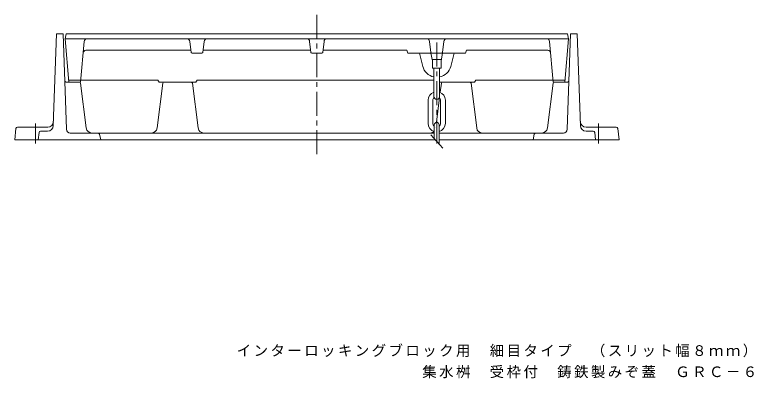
# Model space of a CAD drawing. Units: millimetres, scale not verified. Extents: x -727 to 836, y -686 to 516.
# Drawn here: x -647 to 117, y -686 to -308 of the extents above; entities that cross this region are included whole.
import ezdxf

# ---------------------------------------------------------------- set-up
doc = ezdxf.new("R2010")
doc.units = ezdxf.units.MM
doc.header["$LTSCALE"] = 5
doc.linetypes.add('CHAIN1', pattern=[8, 5, -1, 1, -1])
doc.layers.add('A-1_ピット', color=2, linetype='Continuous', lineweight=9)
doc.layers.add('A-2_蓋', color=3, linetype='Continuous', lineweight=9)
doc.layers.add('F-F', color=7, linetype='Continuous')
doc.styles.add('ＭＳ ゴシック', font='')
doc.styles.get('ＭＳ ゴシック').set_extended_font_data('MS Gothic')

msp = doc.modelspace()

# ---------------------------------------------------------------- linework, layer by layer
at = {"layer": 'A-1_ピット'}
for p, q in [((-607.07, -422.803), (-603.77, -327.595)), ((-603.77, -327.595), (-596.77, -327.595)), ((-593.402, -426.731), (-596.77, -327.595)), ((-58.471, -422.803), (-61.77, -327.595)), ((-580.206, -377.595), (-593.621, -377.595)), ((-578.718, -378.906), (-572.807, -425.353)), ((-493.192, -378.906), (-499.103, -425.353)), ((-463.837, -377.595), (-491.704, -377.595)), ((-462.349, -378.906), (-456.438, -425.353)), ((-203.192, -378.906), (-204.382, -388.257)), ((-201.704, -377.595), (-173.837, -377.595)), ((-172.349, -378.906), (-166.437, -425.353)), ((-86.823, -378.906), (-92.734, -425.353)), ((-85.335, -377.595), (-71.919, -377.595)), ((-205.084, -393.772), (-208.351, -419.447)), ((-645.924, -425.923), (-647.27, -437.595)), ((-644.433, -424.595), (-612.927, -424.595)), ((-209.103, -425.353), (-209.103, -425.353)), ((-21.107, -424.595), (-52.613, -424.595)), ((-19.617, -425.923), (-18.27, -437.595)), ((-621.919, -429.93), (-622.77, -437.595)), ((-620.428, -428.595), (-613.066, -428.595)), ((-210.521, -430.595), (-589.404, -430.595)), ((-559.016, -431.781), (-557.77, -437.595)), ((-76.137, -430.595), (-205.52, -430.595)), ((-106.524, -431.781), (-107.77, -437.595)), ((-45.113, -428.595), (-52.475, -428.595)), ((-43.622, -429.93), (-42.77, -437.595)), ((-647.27, -437.595), (-209.621, -437.595)), ((-205.52, -437.595), (-18.27, -437.595))]:
    msp.add_line(p, q, dxfattribs=at)
at = {"layer": 'A-1_ピット', "linetype": 'CHAIN1'}
for p, q in [((-625.77, -420.595), (-625.77, -441.595)), ((-39.77, -420.595), (-39.77, -441.595))]:
    msp.add_line(p, q, dxfattribs=at)
at = {"layer": 'A-1_ピット'}
msp.add_lwpolyline([(-72.139, -426.731), (-68.77, -327.595), (-61.77, -327.595)], dxfattribs=at)
for centre, radius, start, end in [((-593.621, -376.095), 1.5, 181.94643, 270), ((-580.206, -379.095), 1.5, 7.25362, 90), ((-491.704, -379.095), 1.5, 90, 172.74638), ((-463.837, -379.095), 1.5, 7.25349, 90), ((-201.704, -379.095), 1.5, 90, 172.74651), ((-173.837, -379.095), 1.5, 7.25362, 90), ((-85.335, -379.095), 1.5, 90, 172.74638), ((-71.919, -376.095), 1.5, 270, 358.05357), ((-612.927, -418.595), 6, 270.00023, 358.01538), ((-52.613, -418.595), 6, 181.98462, 269.99977), ((-644.433, -426.095), 1.5, 90, 173.41766), ((-613.066, -422.595), 6, 269.99977, 358.01538), ((-589.404, -426.595), 4, 181.9462, 270), ((-566.855, -424.595), 6, 187.25317, 270), ((-505.055, -424.595), 6, 270, 352.74683), ((-450.486, -424.595), 6, 187.25314, 270), ((-215.055, -424.595), 6, 352.7468, 352.74686), ((-160.486, -424.595), 6, 187.25317, 270), ((-98.686, -424.595), 6, 270, 352.74683), ((-76.137, -426.595), 4, 270, 358.0538), ((-52.475, -422.595), 6, 181.98462, 270.00023), ((-21.107, -426.095), 1.5, 6.58234, 90), ((-620.428, -430.095), 1.5, 90, 173.65976), ((-560.483, -432.095), 1.5, 12.09496, 90), ((-215.055, -424.595), 6, 270, 312.89114), ((-105.058, -432.095), 1.5, 90, 167.90504), ((-45.113, -430.095), 1.5, 6.34024, 90)]:
    msp.add_arc(centre, radius, start, end, dxfattribs=at)
at = {"layer": 'A-2_蓋', "linetype": 'CHAIN1'}
for p, q in [((-332.77, -307.595), (-332.77, -457.595)), ((-208.02, -336.595), (-208.02, -446.31))]:
    msp.add_line(p, q, dxfattribs=at)
at = {"layer": 'A-2_蓋'}
for p, q in [((-593.77, -327.595), (-594.77, -332.595)), ((-71.77, -327.595), (-593.77, -327.595)), ((-71.77, -327.595), (-70.77, -332.595)), ((-594.77, -332.595), (-70.77, -332.595)), ((-590.833, -377.595), (-594.77, -332.595)), ((-578.707, -377.595), (-575.01, -335.334)), ((-465.02, -335.595), (-463.63, -346.719)), ((-450.02, -335.595), (-451.411, -346.719)), ((-340.27, -335.595), (-338.88, -346.719)), ((-325.27, -335.595), (-326.661, -346.719)), ((-215.52, -335.595), (-214.13, -346.719)), ((-200.52, -335.595), (-201.911, -346.719)), ((-86.833, -377.595), (-90.531, -335.334)), ((-74.707, -377.595), (-70.77, -332.595)), ((-463.895, -344.595), (-573.071, -344.595)), ((-462.638, -347.595), (-452.403, -347.595)), ((-339.145, -344.595), (-451.145, -344.595)), ((-337.887, -347.595), (-327.653, -347.595)), ((-239.02, -344.595), (-326.395, -344.595)), ((-226.02, -347.595), (-222.563, -361.272)), ((-214.02, -347.595), (-212.52, -355.382)), ((-202.02, -347.595), (-203.52, -355.381)), ((-190.02, -347.595), (-193.478, -361.272)), ((-177.02, -344.595), (-178.02, -347.595)), ((-92.469, -344.595), (-177.02, -344.595)), ((-211.02, -363.095), (-211.02, -392.489)), ((-205.02, -363.095), (-205.02, -392.489)), ((-498.27, -375.595), (-591.008, -375.595)), ((-578.707, -377.595), (-590.833, -377.595)), ((-498.27, -375.595), (-496.77, -377.595)), ((-458.77, -377.595), (-496.77, -377.595)), ((-458.77, -377.595), (-457.27, -375.595)), ((-211.02, -375.595), (-457.27, -375.595)), ((-205.02, -377.595), (-168.77, -377.595)), ((-167.27, -375.595), (-168.77, -377.595)), ((-74.532, -375.595), (-167.27, -375.595)), ((-86.833, -377.595), (-74.707, -377.595)), ((-217.02, -396.489), (-217.02, -420.489)), ((-212.02, -396.489), (-212.02, -420.489)), ((-204.02, -396.489), (-204.02, -420.489)), ((-199.02, -396.489), (-199.02, -420.489)), ((-210.521, -421.989), (-210.521, -436.632)), ((-205.52, -421.989), (-205.52, -441.988)), ((-201.501, -446.294), (-214.311, -432.571))]:
    msp.add_line(p, q, dxfattribs=at)
msp.add_lwpolyline([(-239.02, -344.595), (-238.02, -347.595), (-178.02, -347.595)], dxfattribs=at)
msp.add_lwpolyline([(-203.52, -363.095), (-203.52, -354.095), (-212.52, -354.095), (-212.52, -363.095)], close=True, dxfattribs=at)
for centre, radius, start, end in [((-572.021, -335.595), 3, 90, 174.99998), ((-572.021, -335.595), 3, 90, 174.99994), ((-468.02, -335.595), 3, 0, 90), ((-447.02, -335.595), 3, 90, 180), ((-343.27, -335.595), 3, 0, 90), ((-322.27, -335.595), 3, 90, 180), ((-218.52, -335.595), 3, 0, 90), ((-197.52, -335.595), 3, 90, 180), ((-93.519, -335.595), 3, 5.00006, 90), ((-573.071, -347.595), 3, 90, 174.99998), ((-462.638, -346.595), 1, 187.12466, 270), ((-452.403, -346.595), 1, 270, 352.87463), ((-337.887, -346.595), 1, 187.12537, 270), ((-327.653, -346.595), 1, 270, 352.87534), ((-213.138, -346.595), 1, 187.12537, 270), ((-202.903, -346.595), 1, 270, 352.87534), ((-92.469, -347.595), 3, 5.00006, 90), ((-208.02, -357.595), 15, 194.1877, 258.46318), ((-208.02, -357.595), 15, 281.5368, 345.81203), ((-208.02, -396.489), 9, 109.47127, 180), ((-208.02, -396.489), 9, 0, 70.52873), ((-208.02, -396.489), 4, 134.0488, 180.00038), ((-208.02, -392.489), 3, 180, 0), ((-208.02, -396.489), 4, 359.99962, 45.9512), ((-208.02, -420.489), 9, 180, 253.87241), ((-208.02, -420.489), 4, 180, 231.31779), ((-208.02, -421.989), 2.5, 0, 180), ((-208.02, -420.489), 9, 286.12759, 0.00017), ((-208.02, -420.489), 4, 308.68221, 0)]:
    msp.add_arc(centre, radius, start, end, dxfattribs=at)

# ---------------------------------------------------------------- texts
at = {"layer": 'F-F', "char_height": 11, "attachment_point": 7, "style": 'ＭＳ ゴシック'}
for s, insert in [('\\T1.17;インターロッキングブロック用\u3000細目タイプ\u3000（スリット幅８ｍｍ）', (-416.167, -663.658)), ('\\T1.17;\u3000\u3000\u3000\u3000\u3000\u3000\u3000\u3000\u3000\u3000\u3000集水桝\u3000受枠付\u3000鋳鉄製みぞ蓋\u3000ＧＲＣ－６－４５０', (-416.167, -685.524))]:
    msp.add_mtext(s, dxfattribs=dict(at, insert=insert))

doc.saveas('drawing.dxf')
